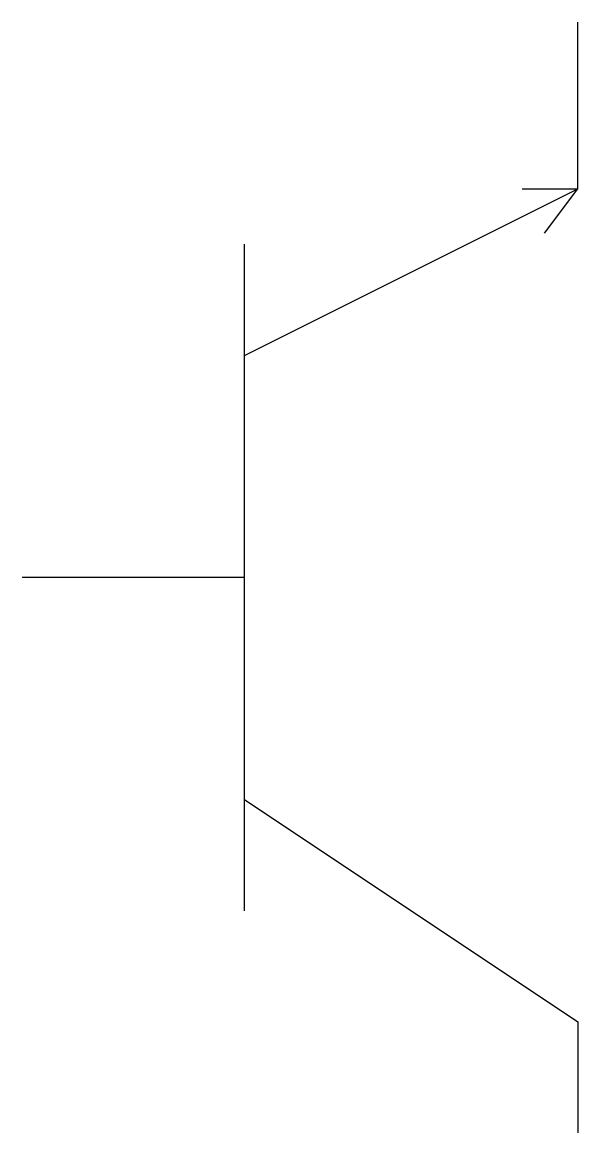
# Model space of a CAD drawing. Header units: millimetres. Extents: x 0 to 50, y -50 to 50.
import ezdxf

# ---------------------------------------------------------------- set-up
doc = ezdxf.new("R2010")
doc.units = ezdxf.units.MM
doc.layers.get('0').update_dxf_attribs({"lineweight": 25, "true_color": 0xffffff})

msp = doc.modelspace()

# ---------------------------------------------------------------- linework, layer by layer
for p, q in [((50, 35), (50, 50)), ((20, 20), (50, 35)), ((45, 35), (50, 35)), ((47, 31), (50, 35)), ((20, -30), (20, 30)), ((20, 0), (0, 0)), ((20, -20), (50, -40)), ((50, -40), (50, -50))]:
    msp.add_line(p, q)

doc.saveas('drawing.dxf')
